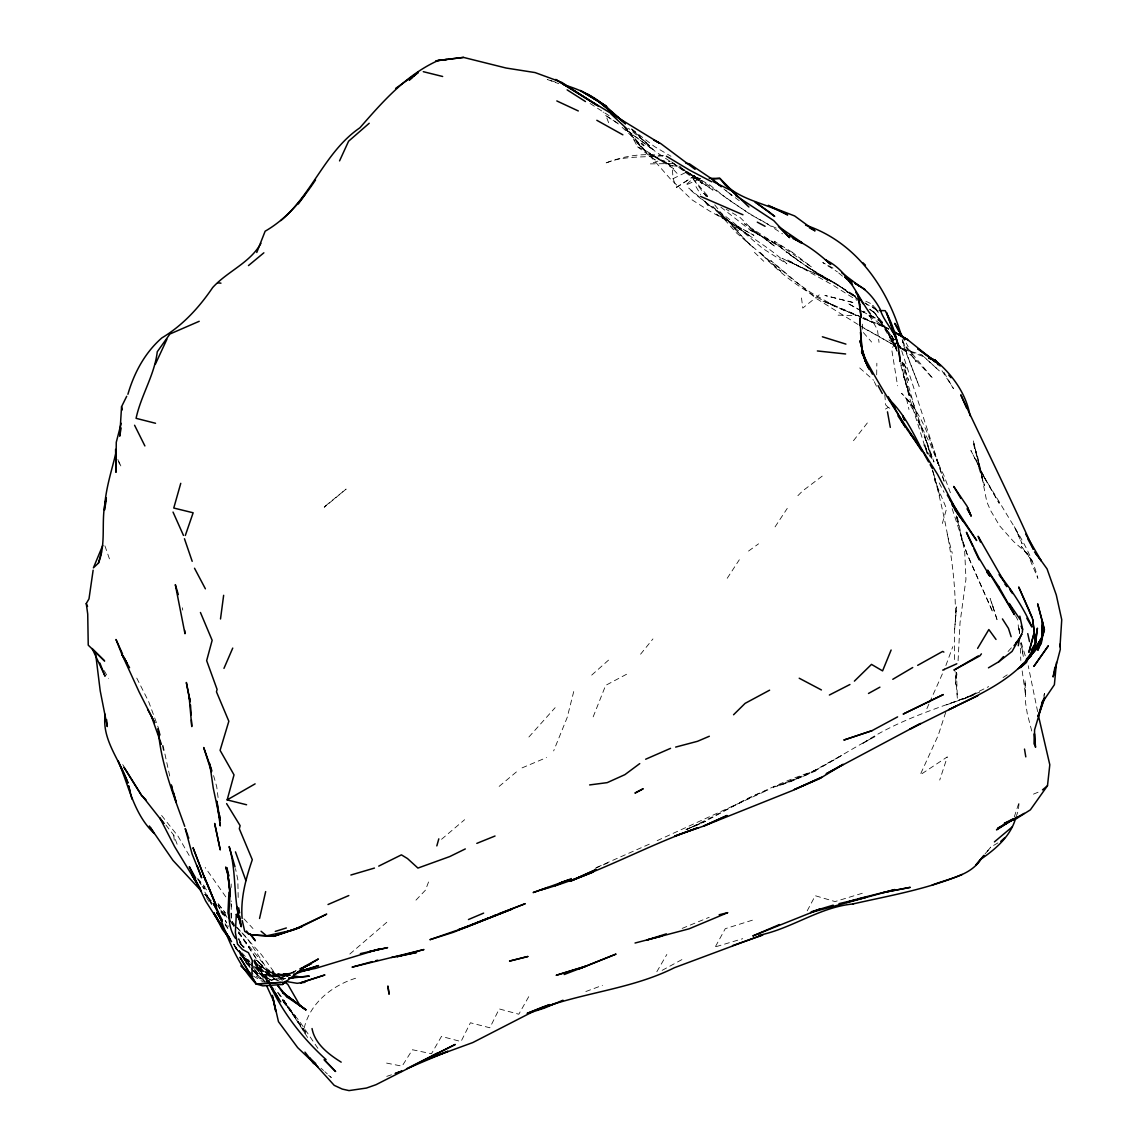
<?xml version="1.0" encoding="UTF-8"?>
<svg xmlns="http://www.w3.org/2000/svg" width="1148" height="1148" viewBox="0 0 1148 1148"><rect width="100%" height="100%" fill="white"/><g stroke="black" fill="none" stroke-linecap="round" stroke-linejoin="round"><path stroke-width="0.75" stroke-dasharray="5 3.75" d="M862.535 324.152L862.435 331.456L871.633 342.061M876.685 374.851L876.857 363.227M956.485 672.369L957.36 698.4L955.05 671.279M1019.553 633.61L1019.639 628.372M231.049 918.199L231.322 903.318M958.092 660.688L960.044 622.632L965.956 579.266L964.693 551.313L956.715 514.003M954.648 629.004L956.571 606.876L954.648 629.004L954.447 662.353M238.196 897.478L237.837 879.799L235.498 868.591M956.169 672.369L955.394 684.265L957.403 670.963M1043.891 696.506L1044.479 693.464L1043.676 696.75M573.727 691.555L567.212 717.428L553.652 750.907M942.336 523.459L946.569 508.765L934.257 479.491M945.765 712.176L938.189 735.438L920.179 774.871L947.33 756.876L939.724 780.066M1014.272 816.931L1019.194 801.935L1018.276 810.847L1016.482 815.64M945.866 665.539L952.797 646.683M428.548 881.98L425.463 890.145L415.361 900.778M304.148 1028.235C309.989 1003.151 332.03 985.515 355.851 978.182M593.172 716.84L605.67 685.37L629.09 672.915M926.895 708.646L928.933 703.968M929.607 702.418L944.704 668.667M807.202 910.838L815.252 895.727L835.07 901.582L865.721 892.211M894.981 343.022L891.666 349.179L897.593 385.814M715.491 946.512L725.278 928.689L755.843 919.103M528.726 996.694L518.824 1014.229L499.222 1008.92L489.866 1027.79L470.407 1022.768L461.022 1041.566L441.478 1036.4L431.49 1053.735L412.433 1049.746L402.087 1066.162L383.131 1062.402M656.828 971.739L666.83 954.476M727.215 578.291L739.312 559.779M775.058 526.875L787.255 508.392M853.481 440.703L867.414 422.851M987.366 851.357L990.724 847.109L998.516 842.546M640.584 654.188L652.939 638.934M528.898 737.002L555.115 707.699M985.013 853.983L990.724 847.109M1008.044 651.519L1011.474 647.716M797.889 495.678L802.524 491.014L823.016 475.502M441.564 839.274L464.61 819.715M349.824 954.045L386.933 922.145M591.722 675.096L610.019 658.794M499.15 786.38L518.265 770.365M819.241 294.878L802.768 308.066L801.189 295.38M672.843 163.547L650.012 163.891L659.727 160.462L667.662 162.686L666.945 163.69L672.183 165.714L673.044 178.686L676.559 187.354L694.712 175.644M748.539 551.054L758.57 543.822M1003.051 677.564L1007.327 674.751M676.559 187.354L694.511 175.802M817.534 769.375L778.502 785.749L807.546 774.283L842.245 755.097L817.807 769.217M885.438 409.047L888.265 407.454L892.943 409.922M662.138 970.361L684.509 958.193M798.276 778.229L773.293 787.212C810.56 777.44 841.197 753.834 874.963 736.585L861.531 744.105C895.54 721.274 935.103 708.876 973.361 695.157M963.689 698.902L988.701 686.59M673.044 178.686L687.078 171.813M296.141 970.591L281.734 977.264L295.739 970.95M292.051 972.6L282.494 977.02L258.357 976.46L251.225 968.725M803.327 776.306L817.763 770.007C771.155 783.84 729.726 809.627 685.93 829.617M657.173 840.652L768.227 789.867C739.599 799.424 715.591 818.481 687.523 829.114M279.064 979.918L290.272 974.896L266.824 981.382L263.696 981.038L250.465 972.327M699.964 178.801L685.5 185.244L693.335 178.356L698.228 177.452M649.28 844.167L595.381 868.017M682.156 928.402L709.177 917.309M963.732 698.974L974.996 694.124M595.166 868.319L607.995 862.837M522.067 767.883L546.505 757.594M687.236 829.172L705.403 821.294L686.131 829.401M979.775 692.029L946.583 704.843L973.303 695.243M789.207 781.86L798.721 777.899M1033.473 794.143L1039.686 791.546M585.839 991.528L602.47 985.343M386.747 1076.379L391.511 1074.772M716.18 946.641L742.727 938.691M253.737 971.323L271.516 980.205L290.559 975.298M259.104 965.655L284.073 979.316L265.418 971.337L287.301 975.341L281.059 975.556L290.918 973.676L279.653 975.771L265.188 974.839L289.511 973.518L272.291 975.57L252.417 967.219M269.952 980.607L266.824 981.382L269.837 981.368M284.159 975.37L294.936 972.787M663.3 155.726C643.296 152.813 623.393 155.755 604.781 163.49C623.68 155.296 643.526 157.735 663.3 155.726L664.29 156.099M293.544 972.6L272.291 975.57L246.92 962.985L249.676 965.095M285.321 978.354L281.891 978.67L259.218 965.769L254.11 960.733M285.35 978.498L281.891 978.67L259.175 965.712L277.845 976.661L254.583 959.527M700.409 178.356L693.335 178.356L700.151 178.629M838.126 315.169L857.456 315.585M288.421 975.728L271.559 974.135L287.244 975.757M254.081 961.263C262.691 968.467 269.134 981.526 282.15 980.363M672.183 165.714L680.908 166.589M659.727 160.462L670.174 161.552M275.061 979.66L256.478 960.058L275.061 979.66L278.462 980.22M902.931 348.92L921.643 354.761L939.437 370.962L924.298 357.071M555.603 82.154L547.237 79.456L558.875 83.704M922.648 356.239L902.558 349.006M861.603 316.934C822.858 303.947 787.37 282.394 759.746 252.029L780.884 271.373L747.865 242.501M863.153 317.537L888.868 329.002L862.607 318.398M801.404 267.57L781.975 258.286C807.876 271.057 835.787 280.098 857.7 299.786M823.059 301.264L857.398 315.657M858.044 324.497L815.683 298.121L770.71 260.539L792.938 279.882L810.832 292.525L835.543 306.473L828.469 302.957L858.618 315.8M637.599 146.872L655.25 160.002L633.61 139.41L637.599 146.872L643.827 149.513L667.906 163.963L649.381 153.617L673.603 168.627L668.279 164.035L649.381 153.617L655.278 156.975M818.495 275.075L797.257 265.748L787.485 259.85L833.218 285.321L857.24 300.532M863.927 318.556L872.078 322.172L864.587 318.627M900.836 348.461L907.006 351.231L902.759 348.576M842.991 309.501L861.1 317.723M865.85 301.264L873.499 304.851M863.669 311.223L864.918 311.826M252.259 970.577L271.516 980.205M829.617 303.531L835.543 306.473M855.475 296.069L846.578 291.606L855.475 296.371M720.801 207.085L750.29 230.16L775.316 243.448L809.067 268.316L835.543 283.269L854.944 296.83M750.29 230.16L775.316 243.448L798.477 260.797M888.48 329.232L876.756 323.004L887.332 328.07M869.768 315.485L883.73 323.406M833.003 268.072L822.772 262.562L837.423 271.861M776.206 228.136C745.195 214.231 719.782 191.286 690.737 174.137L710.095 185.23L727.473 198.963L751.251 214.977L764.295 221.966L782.549 233.833M860.9 310.577L847.597 303.23L858.403 309.386M862.378 311.395L866.812 313.849M864.071 328.314L894.766 345.491L859.551 325.458M756.259 233.345L780.999 247.251L744.435 223.717L756.259 233.345L739.929 217.359L726.124 209.295M887.39 328.17L882.955 325.688L887.591 328.314M859.938 310.261L866.123 313.777M864.875 303.043L877.861 310.462L872.753 305.425L879.985 314.853M870.844 315.456L882.31 322.244L897.033 350.671M253.45 976.087L262.677 981.612M853.61 294.677L804.117 264.714L786.15 252.244M870.715 315.298L882.31 322.244L896.832 350.527M691.24 174.726L712.937 190.123L654.719 151.034L633.036 130.528L649.668 145.853L628.458 128.275M895.684 344.142L888.595 339.708L895.54 344.529M672.857 163.145L697.023 178.327L685.93 170.722M609.071 115.661L587.589 101.856M617.237 122.879L605.957 115.661L603.159 112.045M841.168 287.215L818.567 274.214L835.543 283.269L857.728 298.781M618.413 123.97L605.957 115.661L608.741 123.066M714.73 204.875L724.302 216.986L738.336 230.906L716.653 210.357C737.805 231.078 765.458 243.276 786.854 263.839L762.774 248.47L736.284 226.17L749.888 235.986L733.515 225.223L688.441 187.885C704.198 203.727 724.718 213.341 740.575 229.083L716.295 214.145L753.935 235.383L710.124 211.39L691.799 199.695L670.274 178.844L653.929 160.203L633.61 139.41M902.486 349.336L912.215 356.081L932.965 378.596L902.428 342.004L916.104 361.864L906.246 343.094M868.864 315.729L884.003 326.434L894.493 339.808M869.653 309.372L875.178 313.304L869.797 309.142M631.744 129.179L654.374 146.485L670.934 156.257M865.104 303.072L867.888 305.11M251.498 964.837L258.544 970.074L250.752 962.842M678.999 165.972L702.102 183.45L685.887 171.124M728.291 192.376L740.532 201.675M707.527 196.351L703.509 193.309L707.469 196.552M671.652 161.868L689.632 175.558L683.663 169.187M878.134 311.28L871.633 306.172L877.904 311.237M753.088 247.322L736.155 232.613L710.799 203.971M328.644 1075.389L331.313 1077.513L324.841 1071.687M628.056 131.044L653.729 150.201L626.478 130.169M282.523 979.962L270.67 970.074L275.979 974.724L261.5 954.72L235.268 925.446M723.9 188.975L731.778 195.547L725.895 190.525M838.686 272.937L842.46 276.151M632.074 129.466L640.067 136.282M245.442 962.397L249.303 965.755M254.454 970.218L258.314 973.576L280.299 977.35L258.314 973.576L253.737 968.238M705.403 202.493L710.712 207.114M859.723 367.963L873.585 380.232M320.952 1068.2L323.535 1070.524M220.976 912.1L226.127 916.75M631.644 128.877L635.605 132.479M622.116 127.342L634.471 138.607L646.008 151.938L625.402 128.633M249.446 961.637L239.057 951.993L235.268 946.698M221.392 912.201L227.175 918.199M754.437 252.373L763.764 261.285M220.933 910.608L226.027 915.702L221.019 910.651L223.372 914.683L217.919 905.399L220.186 909.302M888.265 407.454L885.682 404.885L884.764 394.424M230.734 921.629L234.45 925.345M235.699 926.58L246.964 937.816L265.159 965.913L238.31 932.879M255.272 967.635L267.47 981.899M211.017 900.563L204.76 894.249L210.988 900.534M221.349 912.516L226.213 917.439M204.99 894.737L209.754 899.573M244.05 959.283L250.164 967.319M251.398 968.568L263.696 981.038L253.938 971.122M724.302 216.986L730.271 223.229L727.172 219.828M668.954 164.752L668.279 164.035L679.3 175.759M220.976 911.153L227.074 917.697M243.95 918.802L252.962 928.531M246.476 963.574L250.049 967.434M240.061 943.57L243.663 947.502M903.634 376.243L933.97 461.998L917.568 418.676L920.71 427.128L915.544 414.399L907.451 399.604L915.745 409.893L901.567 393.319C926.221 416.724 933.137 450.662 944.13 481.428M197.628 878.392L205.162 887.146M624.268 127.385L643.913 149.312L640.613 145.294M241.955 952.783L249.733 961.45M248.671 962.756L239.057 951.993L250.192 964.679M882.31 322.244L872.839 310.52L889.112 334.398L897.162 351.575M232.628 923.81L234.522 925.977M202.134 886.371L204.43 889.011L199.307 882.252M249.145 962.885L241.123 953.529L249.475 966.315L240.535 951.663M243.175 946.684L240.276 943.283L243.362 947.358M197.714 879.411L206.568 889.901M239.358 942.149L243.95 947.588M707.283 195.447L691.914 177.366L706.264 196.538M239.932 942.781L243.032 946.483M254.569 960.517L268.503 978.871L269.364 982.114M161.624 815.467L178.069 836.261L190.798 858.274M241.769 956.442L249.503 965.784M629.621 131.934L639.508 143.959M233.388 944.058L250.178 964.492M226.816 916.822L224.864 914.411L226.859 917.295M269.823 982.042L263.021 974.623L254.153 962.124M232.083 921.428L234.206 924.111M894.392 339.722L879.268 320.565L892.513 337.455M218.407 904.179L225.065 912.617M231.652 923.365L233.776 926.049M218.091 903.648L225.711 913.392M165.9 825.025L173.721 835.141L178.399 847.64M282.322 1000.066L306.846 1033.803L275.046 988.959M212.193 903.749L203.971 890.719M225.812 896.875L205.219 867.544M253.651 960.919L267.14 980.894M238.612 932.578L259.419 963.373L238.067 930.554M238.167 939.064L244.309 947.244M253.995 960.474L268.532 980.492M225.094 924.843L227.864 928.545M235.914 947.76L245.93 961.608M278.404 992.69L295.61 1016.568L282.193 1000.597L299.111 1020.701L317.91 1048.382M233.503 944.359L244.854 960.13M122.693 764.611L123.654 765.974M235.01 947L241.08 955.839M232.183 922.145L233.948 924.757M206.482 897.65L210.859 904.28M705.087 201.402L707.785 205.506M269.005 983.807L255.1 962.555L267.814 982.071M942.02 370.775L953.457 388.584L943.742 371.995M225.137 923.724L227.907 928.029M923.781 444.907L930.928 458.253M307.621 1037.476L283.743 1000.252L305.483 1033.918M695.975 186.622L700.682 194.6M218.464 906.289L220.115 909.159M104.224 670.662L108.586 678.325M226.687 922.949L225.238 920.366L228.38 926.465M254.024 962.311L265.992 984.295M984.424 477.381L970.892 450.49L984.424 477.381L999.19 503.283L983.075 475.487L1000.826 504.474C1014.645 528.195 1031.22 551.298 1037.864 578.319L1027.546 553.81L1021.404 546.534L1033.43 563.238L1027.546 553.81L1013.54 541.497L999.721 525.956L990.595 510.53L986.821 501.848L980.392 469.417L973.174 440.258L982.602 479.462L978.426 461.381M239.186 950.329L243.247 957.848M896.674 349.351L889.112 334.398L877.402 316.748L896.602 349.25M239.028 950.573L241.41 955.15M1015.521 615.629L1018.663 621.685M939.193 482.877L944.072 492.349M136.756 678.095L148.594 701.485L158.324 727.746M891.164 338.33L895.024 346.079M869.251 315.241L877.459 329.72L879.024 342.42M874.288 381.71L877.129 387.608M210.902 903.06L207.114 895.024L211.605 904.71M234.12 944.732L236.316 949.425L234.12 944.66M120.841 465.93L117.598 458.698L120.239 466.318M901.682 350.743L939.294 466.275L936.94 460.606L943.814 475.229L951.075 494.544M892.039 336.235L896.99 349.379M979.904 468.441L976.274 459.817L984.424 485.532L977.364 455.627L973.504 444.161L980.392 469.417M109.433 558.846L104.784 545.458M232.011 921.744L234.034 926.709M238.77 938.303L241.123 944.087M891.91 336.077L897.076 350.499M213.585 775.603L216.742 786.739L218.364 799.783M944.029 480.51L936.309 457.88L939.294 466.275L930.024 443.358L918.63 421.459L901.826 362.524M902.342 362.079L908.499 380.375L902.744 362.495M891.867 336.45L896.932 351.719M927.283 454.091L909.589 398.069L900.018 362.338M909.015 393.621L903.648 375.74L909.417 395.472L900.721 363.256M902.902 340.726L908.412 358.334L919.161 386.359L904.954 349.767L902.199 339.492M1021.29 642.622L1025.25 655.809M932.377 469.934L939.796 495.807L933.64 473.851M952.137 508.679L966.975 553.81L992.876 612.271L966.975 553.81L960.273 534.035L962.211 540.765L956.428 515.926M894.923 342.778L896.861 349.609M956.528 517.045L958.422 523.861L956.628 516.944M932.678 470.465L934.831 478.271M947.229 534.337L952.266 553.279M1031.751 731.018L1027.302 713.798L1025.609 703.05L1024.992 680.018L1025.652 695.731L1021.835 668.495M934.917 478.601C946.813 525.454 956.542 573.283 955.308 621.9M906.504 398.743L908.972 409.506M163.073 745.468L169.818 776.507M162.413 745.554L163.891 752.543M1020.572 642.952L1023.385 656.642L1021.189 643.167M182.288 607.78L182.776 610.119M1037.634 711.631L1028.221 665.697M1019.553 633.065L1018.176 624.641L1018.95 633.065M173.721 835.141L174.396 841.24M230.992 903.361L231.351 906.834L231.207 900.922M231.107 913.047L231.638 918.271M1020.328 648.218L1020.816 660.459M231.164 883.96L231.193 887.476M325.917 505.536L324.253 507.258L346.136 489.077L325.917 505.536M852.835 302.426L824.895 295.466L852.835 302.426M792.206 252.244L774.183 241.238L811.823 267.183L792.206 252.244M809.885 268.345L804.117 264.714L827.866 280.801L809.885 268.345M770.136 242.673L752.485 229.528L775.603 246.964L770.136 242.673M750.075 244.94L731.864 225.783L750.075 244.94M906.116 368.264L902.945 361.936L906.116 368.264M1018.176 534.394L1014.33 526.602L1022.136 543.75L1018.176 534.394M993.02 606.761L990.121 598.395L997.555 621.283L993.02 606.761M930.095 453.316L924.944 436.771L931.975 459.889L930.095 453.316M927.512 453.288L925.044 444.936L927.484 453.273"/><path stroke-width="1.5" d="M303.962 966.76L318.383 958.996L302.197 968.711L282.465 984.496L262.835 985.874L256.248 984.008L251.957 977.206L252.259 960.445L248.399 952.682L242.443 949.482L237.478 944.087L235.369 932.563L236.316 914.411L240.319 919.95M1041.824 633.395L1041.925 629.822L1041.58 642.32M105.214 714.286C101.397 739.427 120.153 760.507 128.016 783.008L118.043 760.837C128.963 785.72 133.599 813.975 154.234 833.477L150.445 827.593M1041.81 637.197L1042.499 621.814L1037.663 603.834L1044.379 629.822L1040.662 643.971L1037.835 650.299L1044.379 629.822L1042.499 621.814L1041.796 630.338M228.94 892.183L227.95 912.961L230.26 921.557M126.71 396.275L121.559 406.693L119.722 436.183L121.143 427.917M1040.662 643.971L1025.795 661.492L1040.662 643.971L1040.935 640.57M1022.308 632.505L1022.61 629.248L1019.826 616.16M1056.49 662.425L1054.381 684.739L1041.925 703.107L1044.493 697.152M115.575 449.385L115.977 472.33L116.264 442.296L121.171 423.311M1059.991 646.812L1061.742 619.719L1056.289 594.98L1047.048 568.877L1038.768 557.368M93.132 570.212L88.999 598.84L86.258 603.561L87.722 614.094L88.238 645.147L104.64 661.033L92.156 648.534L105.071 676.186L99.876 663.07M220.502 618.973L223.645 595.31M155.525 423.268L136.081 418.331C140.931 395.414 154.564 375.08 157.262 351.762L169.904 334.011L199.207 321.297M1018.276 645.75L1019.467 638.833L1021.935 633.782L1012.077 651.418L998.703 661.793M106.319 499.954L104.454 510.143C105.128 490.756 111.098 472.646 115.675 453.948M102.703 545.444L93.418 567.83L98.455 563.08C106.979 541.813 100.063 519.197 106.362 497.945M1054.969 667.074L1053.118 676.947L1060.307 649.352L1060.106 644.028M259.548 918.472L265.662 891.594M1042.456 701.686L1038.122 716.438L1044.68 698.128M226.601 803.614L240.133 825.67L239.301 828.741L252.302 859.723C245.859 878.55 240.434 898.382 242.128 918.472M98.455 563.08L101.455 551.858M246.576 804.762L227.161 799.898L234.02 774.871L220.086 750.347L228.839 721.245L216.47 691.828L217.087 689.417L206.654 660.645L212.15 640.311L200.441 612.487M436.828 845.904L438.809 838.858M180.753 483.337L173.764 508.033L193.137 512.783L185.33 535.456M1042.714 702.605L1034.578 729.841L1034.405 744.464L1034.42 733.644L1035.553 747.276L1034.793 744.033M127.902 394.281C134.129 372.856 144.863 352.737 161.839 337.914C182.675 325.472 199.149 307.506 212.667 287.56C227.448 271.244 249.934 263.05 260.94 243.319M932.147 885.079C949.324 878.306 970.333 875.824 980.995 859.12C996.005 848.874 1011.288 835.572 1015.88 817.247M256.765 252.488L265.145 231.207C286.383 218.967 302.168 200.096 315.542 179.949M891.121 650.012L882.582 670.891L871.49 664.391L854.399 681.123M155.296 364.347L166.934 339.22M223.96 668.38L232.743 648.089M339.55 160.892L348.576 141.233L369.211 123.267M1013.469 818.725L1004.242 823.36L1015.88 818.998L1030.373 809.842L1047.493 785.72L1049.803 764.769L1038.266 714.96M977.622 648.376L988.844 629.549L996.019 639.436M1026.384 659.799L1030.804 655.939L1042.097 637.154L1030.287 656.398L1018.262 668.71M1030.804 655.939L1042.097 637.154M1022.179 664.807C1002.046 684.926 974.25 697.023 948.937 709.608L977.766 695.76M1031.119 650.242L1035.596 642.966L1037.405 628.143L1034.405 649.883L1026.857 659.483M280.858 220.574C312.242 194.227 325.114 151.708 359.64 127.973L360.228 127.414C382.829 101.498 406.464 74.62 438.364 60.414L463.476 57.4L506.053 68.019L535.111 72.582L561.774 82.369L598.237 106.133M298.337 203.971L305.138 194.457M981.411 653.872L979.861 655.881L953.945 670.088L978.268 655.939M1023.629 663.601L1020.385 667.706L1026.398 662.511L1035.596 642.966L1032.64 619.116L1035.596 642.966L1034.405 649.883L1026.341 659.296M1014.043 645.678L1019.467 638.833L1016.037 642.65M983.879 855.36L975.886 864.989L984.109 855.604M1003.481 656.599L998.904 661.679L988.457 667.835M733.558 714.759L745.124 703.351L769.619 690.178M282.465 984.496L284.977 982.1L256.248 984.008C228.022 954.505 220.574 912.129 203.842 875.996L216.57 906.303M1000.769 841.412L1004.988 837.509M409.535 79.829L412.204 77.461M409.305 80.145L418.288 72.295L395.615 88.425M413.424 76.428L418.288 72.295M994.426 841.886L1012.292 826.833M248.47 265.575L263.868 252.804M1042.484 789.881L1047.464 785.777M639.752 763.607L624.885 774.656L607.206 782.635L589.627 784.931M1010.843 820.476L996.493 829.832L1017.315 816.902M892.785 679.3L912.732 667.519M1012.737 819.471L997.641 828.354L1013.899 819.17M227.161 799.898L255.114 783.869M1016.855 817.505L1024.246 813.315M917.668 665.338L942.68 651.418L943.857 652.093M868.491 693.464L879.913 687.164M432.696 1055.629L455.225 1044.465L375.97 1084.716L366.442 1088.06L349.006 1090.6L342.248 1089.079L334.197 1085.334L309.3 1057.724L315.772 1063.536M897.593 716.883L871.877 730.731L843.823 740.058L872.093 730.63M437.618 1052.974L406.579 1068.745L447.935 1051.281L425.607 1059.819L472.775 1042.571L533.691 1011.273M829.373 695.028L849.936 684.509M956.341 706.034L909.862 729.138L920.639 723.484L826.187 773.795L843.163 764.353L819.471 778.746L794.416 789.523L821.581 777.296L792.507 790.542L703.581 826.101L675.053 835.988M378.725 866.123L401.427 854.858L407.511 858.575L417.929 868.075L449.743 856.566L465.313 848.932M300.374 968.797L311.165 963.76L300.015 968.926M596.257 869.452L570.269 881.162L593.401 871.906L570.269 881.162L596.142 869.495M942.709 670.116L956.801 663.774M779.506 924.527L752.815 935.964L820.648 908.814L810.603 912.588L894.823 889.571L883.687 892.498L910.264 887.347L882.726 892.613L857.441 898.956M645.65 759.23L670.561 748.353M571.345 878.593L555.087 885.696L569.035 879.698M562.979 1000.224L544.511 1008.044L529.831 1012.809M328.012 904.524L348.805 895.555M709.335 736.255L697.554 741.292L675.655 747.09M468.47 919.519L483.609 913.119M470.35 925.475L488.259 918.056M493.152 916.018L496.395 914.669M565.605 880.803L559.248 883.372L568.877 879.827M476.807 843.378L495.032 836.017M470.25 925.532L512.611 908.872L453.216 932.348L429.912 939.695L456.617 930.425M586.427 966.013L616.046 954.088L579.223 968.769L586.427 966.013L556.378 975.24L586.427 966.013L564.156 974.523M250.321 933.812L255.315 940.743L250.608 934.816L273.654 936.294L301.867 926.623L273.654 936.294L250.608 934.816L244.754 931.401L242.271 920.639M465.6 927.254L458.196 929.837L525.224 903.691L498.404 913.894M567.772 880.215L533.146 892.556L547.998 887.504L539.904 890.231C595.095 875.522 644.459 846.349 698.099 827.694L675.024 835.974M962.168 874.432C927.369 889.155 890.059 895.569 853.423 903.835L852.82 903.978C819.299 907.236 791.718 928.646 759.215 935.261M555.158 1003.438L535.987 1010.34C581.089 992.489 630.639 989.691 674.378 967.721L760.435 935.606M467.078 926.737L468.728 926.149L458.196 929.837M310.591 968.352L297.648 972.026M395.945 1073.193L401.872 1071.113L395.142 1073.452M732.567 945.608L762.746 935.118M293.63 929.78L326.706 914.124L298.021 928.345L273.654 936.294M310.864 968.381L301.034 971.165M855.848 899.458L846.334 902.486L865.621 897.377L838.973 903.663M666.357 933.855L647.056 939.939L689.073 928.832L727.746 912.646L719.165 914.769M275.29 931.401L286.354 927.971M811.536 911.684L833.218 905.155M350.872 875.02L374.449 868.075M372.311 961.608L352.063 967.147L423.971 949.54L396.921 956.715L416.652 952.453L391.525 957.475M662.009 936.05L635.045 943.025M293.945 974.437L318.513 965.568L301.063 970.95M369.226 951.62L379.514 948.994L315.628 968.381L301.723 971.208M852.82 903.978L853.423 903.835M375.683 960.689L377.764 960.202M369.182 951.678L387.594 947.631L360.357 953.615M266.594 935.807L292.797 930.124M301.135 971.28L309.443 969.687M446.5 59.509L435.896 60.844L463.476 57.4M305.038 982.301L297.117 983.305L285.249 981.339M288.751 978.024L293.888 977.551M297.303 977.221L309.3 976.101L288.808 978.326M280.7 982.473L256.248 984.008L240.032 957.332L251.957 977.206M709.249 178.37L719.868 178.385L736.04 194.701L724.618 184.225L719.868 178.385L712.09 179.102L689.374 163.777L685.873 163.274M879.339 310.505L885.223 310.678C893.976 326.19 898.784 344.013 900.233 361.72L898.941 352.422M294.218 976.489L298.537 976.69L295.165 976.374M768.385 205.291L787.657 214.934C766.979 203.354 742.584 201.101 724.618 184.225M217.618 282.824L220.961 283.169M817.376 350.958L845.617 353.971M423.282 71.678L442.654 76.486M822.384 336.78L845.918 344.113M563.969 84.866C580.228 89.616 596.759 97.264 608.512 109.476M928.99 358.305L935.333 360.386L938.705 364.103M929.048 358.004L935.333 360.386L940.198 365.968M770.279 206.554L794.646 215.953L815.037 230.892L809.283 227.734M700.624 196.423L742.957 214.776M929.163 357.631L935.333 360.386L938.203 364.834M793.096 238.655C807.274 244.481 819.342 254.339 830.765 264.413L825.441 259.821C848.415 270.727 856.494 295.093 870.514 314.193M805.609 225.18C855.604 241.683 887.246 287.273 901.438 335.905M556.809 100.938L578.305 110.954M341.186 1062.144C328.802 1054.481 314.71 1043.69 312.041 1028.551M796.081 239.817L802.136 242.773L778.459 226.572L789.609 237.636L773.766 220.631L735.782 195.547M713.166 181.614L732.453 191.199L748.883 206.984M711.688 181.743L689.518 170.105L666.457 156.243M654.059 140.085L660.947 143.715L695.1 169.344M799.209 678.224L821.408 689.948M757.321 222.167L765.07 226.285M893.158 331.27L907.666 339.708L935.821 362.309L917.726 348.705L940.241 364.705C954.906 378.295 966.458 395.716 970.031 415.648M622.862 134.818L596.831 120.296M654.087 140.142L659.713 143.256L555.675 79.456L596.73 105.157M892.226 330.94L907.666 339.708L893.201 331.471M855.145 283.47C866.152 288.866 874.274 298.365 880.057 309.027C883.86 322.143 895.311 331.456 898.167 344.816L886.5 312.701L895.67 336.594M855.231 283.499L865.162 289.626M567.141 89.874L585.466 101.541M789.307 235.311L800.773 242.859M286.125 995.675L287.789 997.483L282.652 992.475L305.813 1009.795L282.652 992.475L277.572 985.3L287.789 997.483L305.813 1009.795L296.471 1002.85M284.991 982.358L287.789 984.353L300.173 1005.906M288.464 996.909L293.802 1000.869M841.785 272.793L859.364 286.067M317.967 1066.923L297.676 1047.636L278.476 1021.706L272.42 995.388M326.089 1059.618C302.598 1038.223 283.011 1013.239 269.522 984.023M719.667 185.345L712.09 179.102L721.274 186.78M612.157 112.705L598.897 101.727L580.357 90.505L604.723 105.243L606.761 106.75L587.762 94.394L604.723 105.243L625.301 123.697M617.452 117.096L625.43 123.797M261.084 931.272L266.451 935.764M251.01 975.915L240.951 965.784L244.811 969.328M850.008 282.58L852.534 284.718L844.957 277.099M641.488 143.514L643.784 145.495M844.942 277.099L847.54 279.394M625.043 122.865L598.897 101.727L604.723 105.243L608.454 110.05M610.937 113.896L627.468 129.408M862.837 262.691L865.434 265.131M146.112 799.955L142.524 796.296L163.805 823.36M948.793 375.238L951.032 377.721M269.637 984.525L272.908 988.471M1034.492 551.973L1036.63 554.671M1036.242 554.384L1041.279 560.884L1025.752 534.179M1004.687 583.858L1006.853 586.657M309.3 1057.724L313.964 1063.737L304.966 1052.128M896.775 342.965L901.022 348.475L897.636 343.826M986.921 572.321L989.82 576.138L978.598 557.383L966.444 532.342L972.571 545.931M999.248 574.474C1012.077 590.732 1023.715 607.938 1031.937 626.995L1026.829 618.241M230.404 940.069L222.454 929.406L213.7 912.832L224.276 930.54M163.877 823.374L159.816 817.921L174.625 846.679L200.283 888.925M906.375 428.434L924.355 453.331L937.615 474.483L958.48 514.361L952.079 504.589M231.552 941.676L205.722 901.166L189.291 866.683L195.705 878.12M229.901 939.451L227.907 936.682L229.93 939.638M864.831 359.841L868.017 367.145L861.531 351.776C878.435 383.977 897.822 415.016 918.587 444.907L910.005 433.083L921.801 451.092M954.634 509.468L959.771 516.686M999.32 574.89L1004.414 582.093L978.139 536.288L980.449 542.014M890.791 401.915L888.796 399.059C907.279 416.509 916.19 440.387 928.603 461.926M892.771 404.756L894.766 407.612M1019.869 619.073L1009.221 603.504L1012.364 609.559M230.404 939.624L213.7 912.832M226.199 933.439L230.059 939.251M897.908 415.791L905.356 427.056L888.265 396.691M959.355 515.696L976.675 540.521L949.913 499.653M122.549 653.973L116.005 639.479L121.989 654.547L129.566 667.691M230.188 939.408L219.196 921.916M952.309 504.919L962.856 521.005M274.272 991.772L277.041 996.062M278.892 998.932L280.743 1001.802M855.805 292.324L863.153 303.818M269.637 984.927L278.605 998.545L270.182 985.013M1002.434 618.916L1008.461 628.386L1011.13 636.681M149.34 826L172.961 860.397L201.417 891.121L192.075 875.006L197.556 884.29M222.224 921.184L216.757 912.488L222.339 921.414M901.08 420.197L905.356 427.056M236.316 914.411L240.047 920.452M246.59 931.028L248.456 934.056M214.547 914.296L217.331 918.859M127.112 663.142L121.989 654.547L139.152 692L154.679 722.623M960.819 498.361L953.73 486.451L967.018 506.139L971.151 516.213L967.678 507.603M967.018 508.779L970.562 514.749M1012.436 593.502L1009.738 588.967L1011.46 591.894M192.075 875.006L200.254 888.925M947.272 494.96L958.48 514.361M930.153 464.682L932.291 468.413M218.565 913.004L213.428 903.591L222.124 919.95M904.552 339.98L894.794 323.334L898.784 331.198M1027.833 538.943L1033.458 549.375C1010.254 497.357 984.869 446.429 960.804 394.826L966.745 408.344M872.451 374.191L865.004 360.357L860.01 340.985L865.004 360.357L869.036 369.326M878.105 385.699L882.267 393.434M147.59 709.263L154.679 722.594M194.514 568.246L205.392 588.824M1021.031 626.22L1022.61 629.248M235.598 938.49C225.941 925.058 229.643 908.025 230.059 892.728L227.074 867.845L230.26 892.599M134.574 425.248L144.892 445.941M973.992 548.988L979.144 559.779M901.668 336.35L899.616 331.944L901.108 336.479M123.998 657.187L126.911 663.63M266.723 985.931L273.368 1000.554L275.807 1011.374L272.865 997.44M173.032 512.08L183.465 535.413M216.455 906.016L207.343 884.52M86.258 603.561L87.535 606.46M237.493 908.054L239.545 912.933L238.712 907.81M904.509 420.225L902.687 415.648L903.978 418.934M229.04 875.852L225.682 867.027L228.022 875.508L230.246 896.401M187.856 835.601L185.244 828.555L192.032 853.782L201.646 877.775L197.284 865.951M245.902 880.616L235.455 851.873M151.507 716.582L161.394 744.32M184.742 826.33C173.248 794.545 160.505 762.559 158.137 728.478L159.959 735.007M211.835 770.652L203.698 747.52L211.505 771.872L209.754 763.908L213.227 787.944L220.129 820.547L216.929 801.304M868.089 366.958L861.89 348.992L860.455 332.188M184.441 538.728L192.19 561.315M188.387 837.007L188.76 838.212M171.267 785.361L176.275 802.567L173.563 792.852M178.313 594.564L175.314 584.662L184.986 633.725L184.67 630.352M235.01 866.898L229.155 846.564C236.99 872.566 232.857 900.305 241.166 926.594L236.804 906.432M128.676 786.007L129.925 791.015M128.619 785.835L131.934 799.065M121.559 406.693L122.305 409.893M1027.747 633.639L1029.512 641.603M863.224 355.335L861.89 348.992L859.881 318.125L859.881 325.472M190.066 701.543L186.335 682.486L190.109 701.686L189.018 695.444L191.788 726.584L191.4 719.925M171.411 785.06L172.372 790.197M887.476 411.845L890.303 427.386M1024.504 749.07L1025.795 756.876M216.857 801.534L220.287 825.9L220.072 822.355M95.571 653.356L100.206 690.809L107.252 726.555L106.592 719.566M239.832 916.348L241.166 926.594M219.627 815.281L219.856 818.825M190.511 704.944L191.099 714.931M1033.745 634.385L1028.938 652.078L1033.745 634.385M1048.282 645.879L1033.889 666.342L1048.282 645.879M642.966 788.877L635.174 792.981L642.966 788.877M943.254 694.597L903.347 713.999L943.254 694.597M726.985 815.554L703.581 826.101L726.971 815.539M542.588 1007.097L527.133 1013.383L549.777 1004.586L542.588 1007.097M324.697 975.025L300.589 982.803L324.697 975.025M527.793 956.514L509.583 961.077L527.793 956.514M852.39 281.748L849.549 279.997L852.333 281.719M768.859 211.749L755.025 201.976L774.699 216.398L768.859 211.749M335.517 1071.428L324.281 1059.805L335.517 1071.428M141.85 795.865L123.941 767.18L141.85 795.865M998.746 586.657L987.596 570.14L1014.459 614.668L998.746 586.657M387.924 986.247L389.043 993.996L387.924 986.247M1028.866 609.746L1018.692 586.987L1032.368 618.284L1028.866 609.746M205.98 881.549L193.108 847.927L205.98 881.549M218.594 842.015L214.662 823.446L220.258 849.936L218.594 842.015M859.723 304.407L857.986 294.649L861.115 317.465L859.723 304.407"/></g></svg>
